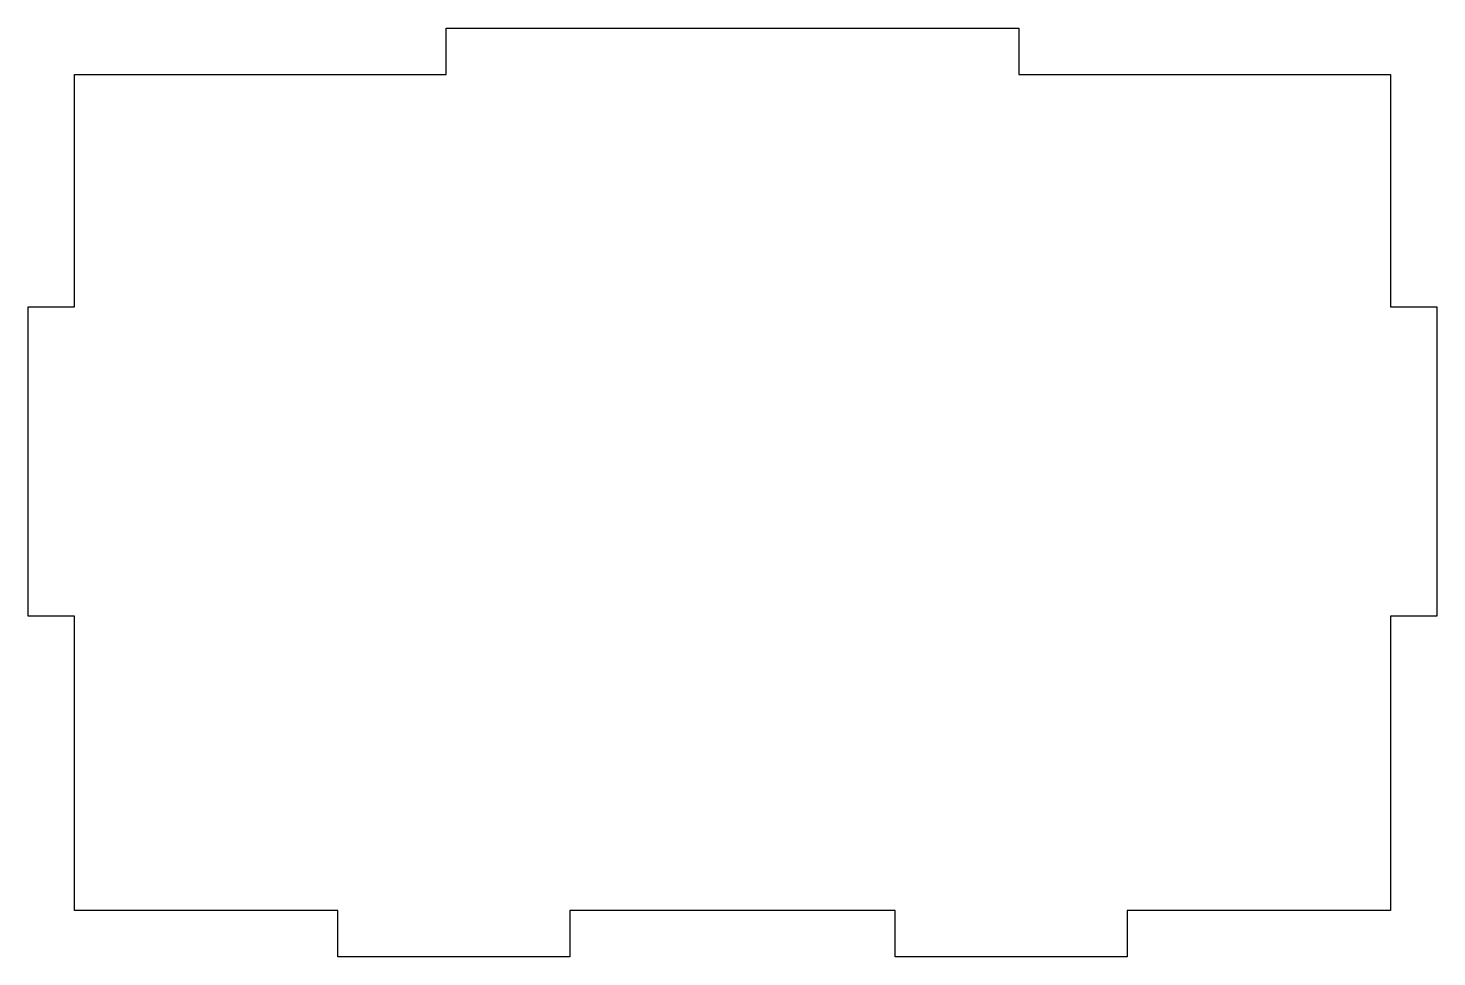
# Model space of a CAD drawing. Header units: millimetres. Extents: x -70 to 21, y 55 to 115.
import ezdxf

# ---------------------------------------------------------------- set-up
doc = ezdxf.new("R2010")
doc.units = ezdxf.units.MM
doc.layers.get('0').update_dxf_attribs({"linetype": 'CONTINUOUS'})

msp = doc.modelspace()

# ---------------------------------------------------------------- linework, layer by layer
msp.add_lwpolyline([(-6, 115), (-6, 112), (18, 112), (18, 97), (21, 97), (21, 77), (18, 77), (18, 58), (1, 58), (1, 55), (-14, 55), (-14, 58), (-35, 58), (-35, 55), (-50, 55), (-50, 58), (-67, 58), (-67, 77), (-70, 77), (-70, 97), (-67, 97), (-67, 112), (-43, 112), (-43, 115)], close=True)

doc.saveas('drawing.dxf')
